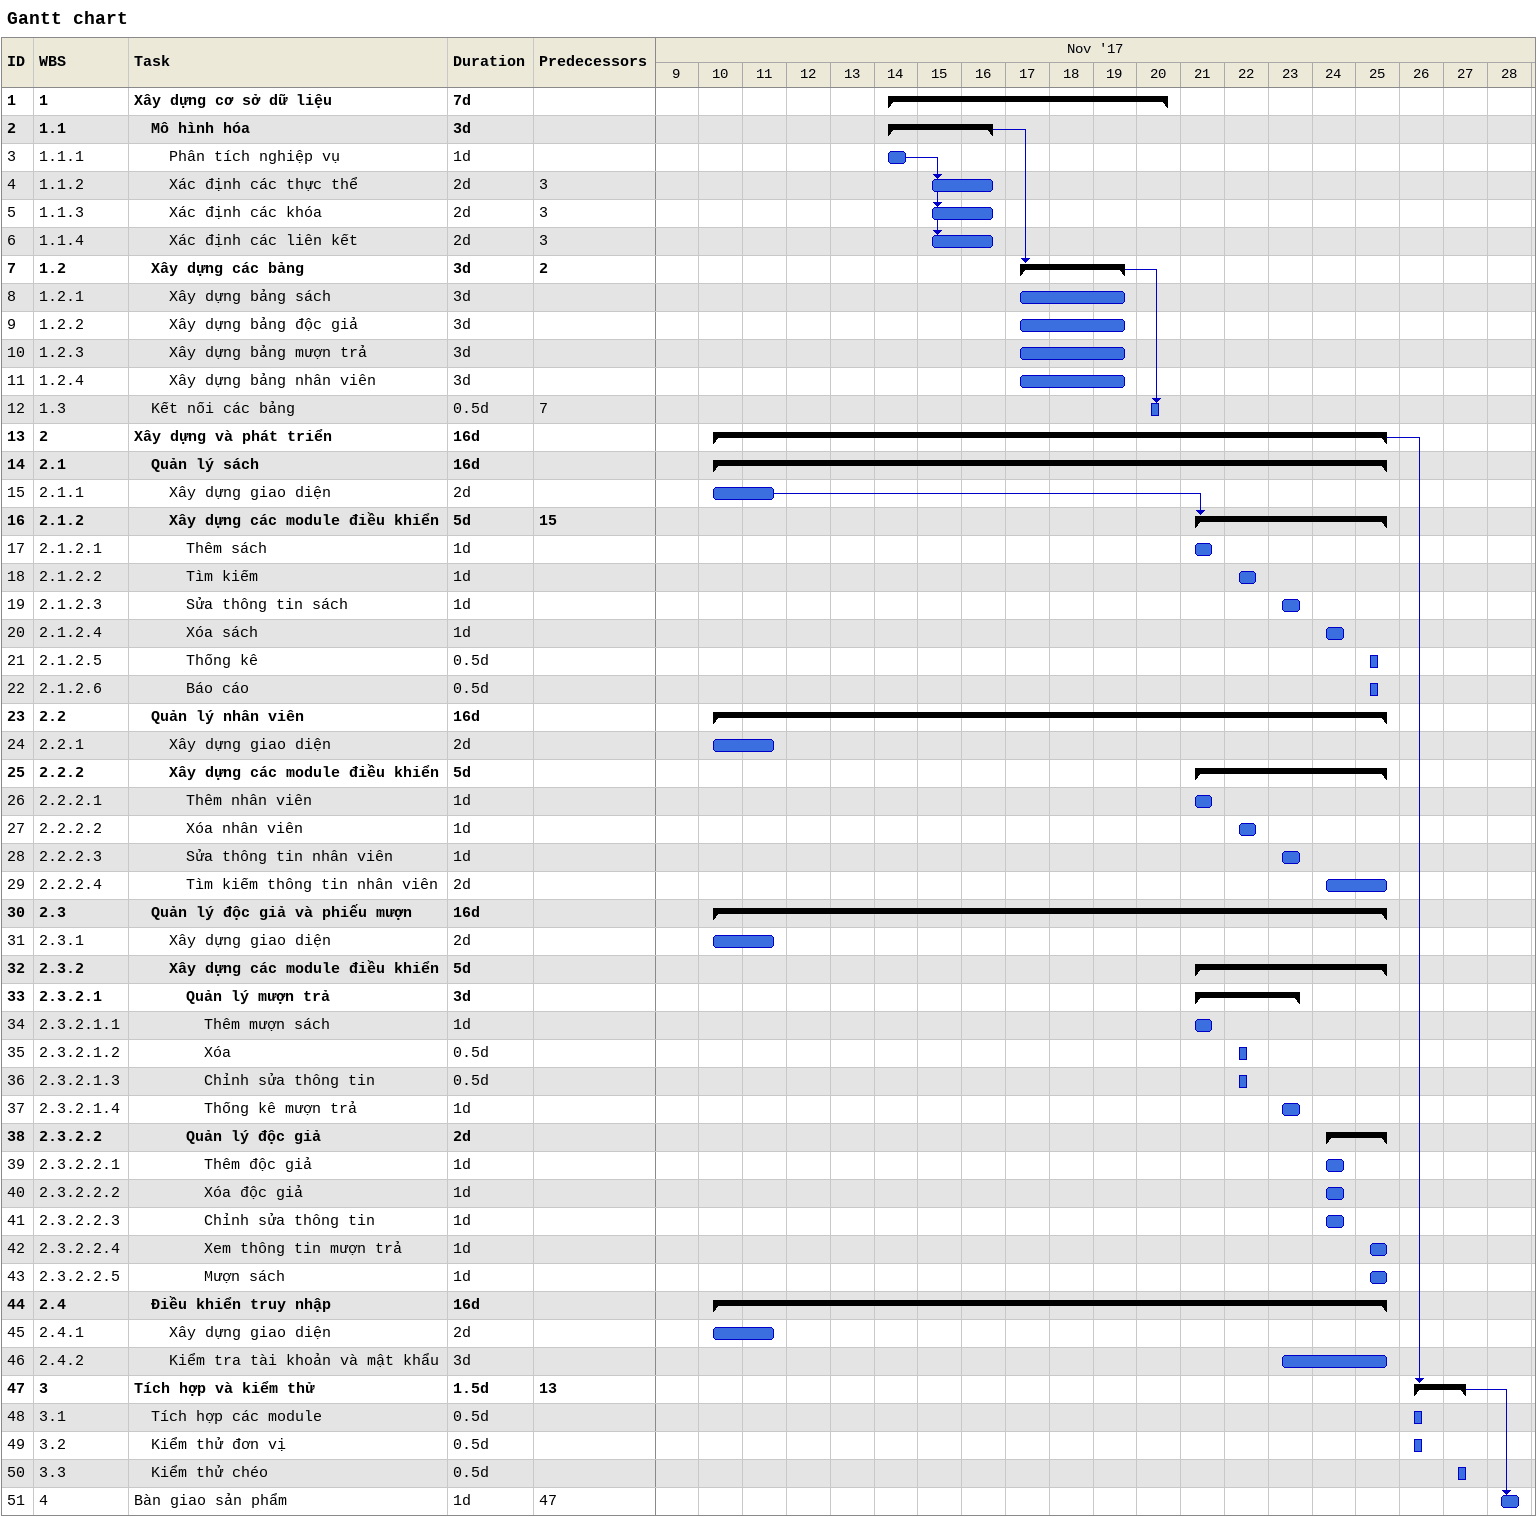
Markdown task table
Gantt chart

| ID | WBS | Task | Duration | Start | Finish | Predecessors |
|---|---|---|---|---|---|---|
| 1 | 1 | **Xây dựng cơ sở dữ liệu** | 7d | 2017-11-14 | 2017-11-20 |  |
| 2 | 1.1 | **Mô hình hóa** | 3d | 2017-11-14 | 2017-11-16 |  |
| 3 | 1.1.1 | Phân tích nghiệp vụ | 1d | 2017-11-14 | 2017-11-14 |  |
| 4 | 1.1.2 | Xác định các thực thể | 2d | 2017-11-15 | 2017-11-16 | 3 |
| 5 | 1.1.3 | Xác định các khóa | 2d | 2017-11-15 | 2017-11-16 | 3 |
| 6 | 1.1.4 | Xác định các liên kết | 2d | 2017-11-15 | 2017-11-16 | 3 |
| 7 | 1.2 | **Xây dựng các bảng** | 3d | 2017-11-17 | 2017-11-19 | 2 |
| 8 | 1.2.1 | Xây dựng bảng sách | 3d | 2017-11-17 | 2017-11-19 |  |
| 9 | 1.2.2 | Xây dựng bảng độc giả | 3d | 2017-11-17 | 2017-11-19 |  |
| 10 | 1.2.3 | Xây dựng bảng mượn trả | 3d | 2017-11-17 | 2017-11-19 |  |
| 11 | 1.2.4 | Xây dựng bảng nhân viên | 3d | 2017-11-17 | 2017-11-19 |  |
| 12 | 1.3 | Kết nối các bảng | 0.5d | 2017-11-20 | 2017-11-20 | 7 |
| 13 | 2 | **Xây dựng và phát triển** | 16d | 2017-11-10 | 2017-11-25 |  |
| 14 | 2.1 | **Quản lý sách** | 16d | 2017-11-10 | 2017-11-25 |  |
| 15 | 2.1.1 | Xây dựng giao diện | 2d | 2017-11-10 | 2017-11-11 |  |
| 16 | 2.1.2 | **Xây dựng các module điều khiển** | 5d | 2017-11-21 | 2017-11-25 | 15 |
| 17 | 2.1.2.1 | Thêm sách | 1d | 2017-11-21 | 2017-11-21 |  |
| 18 | 2.1.2.2 | Tìm kiếm | 1d | 2017-11-22 | 2017-11-22 |  |
| 19 | 2.1.2.3 | Sửa thông tin sách | 1d | 2017-11-23 | 2017-11-23 |  |
| 20 | 2.1.2.4 | Xóa sách | 1d | 2017-11-24 | 2017-11-24 |  |
| 21 | 2.1.2.5 | Thống kê | 0.5d | 2017-11-25 | 2017-11-25 |  |
| 22 | 2.1.2.6 | Báo cáo | 0.5d | 2017-11-25 | 2017-11-25 |  |
| 23 | 2.2 | **Quản lý nhân viên** | 16d | 2017-11-10 | 2017-11-25 |  |
| 24 | 2.2.1 | Xây dựng giao diện | 2d | 2017-11-10 | 2017-11-11 |  |
| 25 | 2.2.2 | **Xây dựng các module điều khiển** | 5d | 2017-11-21 | 2017-11-25 |  |
| 26 | 2.2.2.1 | Thêm nhân viên | 1d | 2017-11-21 | 2017-11-21 |  |
| 27 | 2.2.2.2 | Xóa nhân viên | 1d | 2017-11-22 | 2017-11-22 |  |
| 28 | 2.2.2.3 | Sửa thông tin nhân viên | 1d | 2017-11-23 | 2017-11-23 |  |
| 29 | 2.2.2.4 | Tìm kiếm thông tin nhân viên | 2d | 2017-11-24 | 2017-11-25 |  |
| 30 | 2.3 | **Quản lý độc giả và phiếu mượn** | 16d | 2017-11-10 | 2017-11-25 |  |
| 31 | 2.3.1 | Xây dựng giao diện | 2d | 2017-11-10 | 2017-11-11 |  |
| 32 | 2.3.2 | **Xây dựng các module điều khiển** | 5d | 2017-11-21 | 2017-11-25 |  |
| 33 | 2.3.2.1 | **Quản lý mượn trả** | 3d | 2017-11-21 | 2017-11-23 |  |
| 34 | 2.3.2.1.1 | Thêm mượn sách | 1d | 2017-11-21 | 2017-11-21 |  |
| 35 | 2.3.2.1.2 | Xóa | 0.5d | 2017-11-22 | 2017-11-22 |  |
| 36 | 2.3.2.1.3 | Chỉnh sửa thông tin | 0.5d | 2017-11-22 | 2017-11-22 |  |
| 37 | 2.3.2.1.4 | Thống kê mượn trả | 1d | 2017-11-23 | 2017-11-23 |  |
| 38 | 2.3.2.2 | **Quản lý độc giả** | 2d | 2017-11-24 | 2017-11-25 |  |
| 39 | 2.3.2.2.1 | Thêm độc giả | 1d | 2017-11-24 | 2017-11-24 |  |
| 40 | 2.3.2.2.2 | Xóa độc giả | 1d | 2017-11-24 | 2017-11-24 |  |
| 41 | 2.3.2.2.3 | Chỉnh sửa thông tin | 1d | 2017-11-24 | 2017-11-24 |  |
| 42 | 2.3.2.2.4 | Xem thông tin mượn trả | 1d | 2017-11-25 | 2017-11-25 |  |
| 43 | 2.3.2.2.5 | Mượn sách | 1d | 2017-11-25 | 2017-11-25 |  |
| 44 | 2.4 | **Điều khiển truy nhập** | 16d | 2017-11-10 | 2017-11-25 |  |
| 45 | 2.4.1 | Xây dựng giao diện | 2d | 2017-11-10 | 2017-11-11 |  |
| 46 | 2.4.2 | Kiểm tra tài khoản và mật khẩu | 3d | 2017-11-23 | 2017-11-25 |  |
| 47 | 3 | **Tích hợp và kiểm thử** | 1.5d | 2017-11-26 | 2017-11-27 | 13 |
| 48 | 3.1 | Tích hợp các module | 0.5d | 2017-11-26 | 2017-11-26 |  |
| 49 | 3.2 | Kiểm thử đơn vị | 0.5d | 2017-11-26 | 2017-11-26 |  |
| 50 | 3.3 | Kiểm thử chéo | 0.5d | 2017-11-27 | 2017-11-27 |  |
| 51 | 4 | Bàn giao sản phẩm | 1d | 2017-11-28 | 2017-11-28 | 47 |
